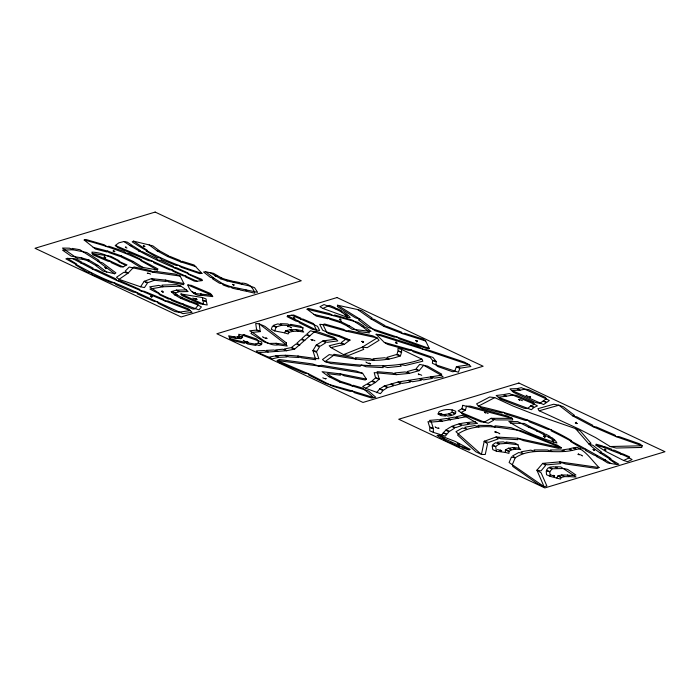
<?xml version="1.0" encoding="UTF-8"?>
<svg xmlns="http://www.w3.org/2000/svg" width="700" height="700" viewBox="0 0 700 700"><rect width="100%" height="100%" fill="white"/><g stroke="black" fill="none" stroke-linecap="round" stroke-linejoin="round"><path stroke-width="1.05" d="M475.44 421.741L466.865 422.564L469.166 424.252L462.875 425.303L458.999 423.876L461.562 425.635L455.84 427.569L451.85 426.3L454.659 428.129L449.75 431.191L445.716 430.115L448.989 431.777L447.064 434.017L443.31 432.924L446.67 434.49L445.366 436.152L433.335 432.364L433.335 428.549L431.331 422.065L429.485 420.394L438.148 419.685L442.146 421.181L466.06 416.762L477.54 423.404L470.68 424.06L466.865 422.564C457.459 423.64 447.064 426.562 441.683 434.989M202.011 280.613L202.064 279.484C175.648 268.196 147.936 258.02 123.944 241.517L118.825 242.848L115.29 245.473L118.064 247.739L148.452 260.575L153.274 261.511L197.006 281.234L202.011 280.613L188.116 274.164L188.029 272.991L176.514 267.759L173.722 267.627L173.556 266.394L160.519 260.312L157.421 260.024L157.115 258.711L142.1 251.536L138.653 251.055L140.376 250.635L133.446 246.207L129.999 245.516L132.055 245.297L127.199 242.104L123.944 241.517M452.174 409.832L452.051 412.3L448.866 413.892L444.036 414.549L438.086 413.989L439.101 411.609C444.15 409.089 450.634 408.642 455.744 411.294L455.639 413.262L452.051 412.3L455.105 413.936L452.559 415.214L448.866 413.892L451.412 415.529L447.554 416.054L444.036 414.549L445.699 416.062L440.947 415.616L438.086 413.989M596.015 445.235L596.094 444.185L602.298 445.9C611.371 451.579 622.913 453.6 632.082 459.585L627.532 461.694L623.613 460.477L605.955 451.509L596.015 445.235L603.767 447.379L604.957 446.749L611.599 449.164L612.071 450.398L613.988 450.109L620.637 452.952L620.392 453.95L622.457 453.74L629.58 456.846L629.291 457.835L623.613 460.477M274.689 330.916L276.194 327.014L273.481 325.308L277.953 323.864L281.776 325.203L280.175 323.654L287.551 323.96L290.999 325.588L281.776 325.203L276.194 327.014L272.484 326.113L271.285 329.227L274.689 330.916L284.471 332.815L285.74 330.759L290.115 329.709L295.969 329.613L298.471 331.24L303.73 332.062L302.54 330.645L303.004 327.836L300.204 326.13L290.596 324.336L290.999 325.588L303.004 327.836M337.575 305.226L337.348 306.556L355.556 317.87L360.334 319.366L374.894 330.654L394.249 337.129L396.672 336.884L429.319 348.46L425.635 340.988L423.141 339.141L404.74 333.279L402.623 333.655L384.108 326.463L370.58 318.631L357.63 309.54L337.575 305.226L360.334 319.366L358.575 319.9L368.287 327.434L396.672 336.884L399.691 339.01L425.81 348.267L429.319 348.46M183.881 283.553L183.619 284.681L168.77 281.899L165.322 280.079L151.454 278.635L144.2 281.312L140.543 286.781L119.026 279.344L116.497 277.279L123.76 272.317L128.1 273.131L133.954 266.928L150.273 270.489L153.624 272.352L180.145 276.045L183.881 283.553L165.322 280.079L166.136 281.496L155.041 280.341L151.454 278.635L154.026 280.411L148.225 282.555L144.2 281.312L147.367 283.211L144.445 287.586L140.543 286.781M556.832 477.96L557.83 475.983C563.649 473.637 570.045 476.35 575.934 474.994L567.744 469.446L563.999 468.519L552.178 468.764L548.424 467.688L546.516 470.032L549.789 471.695L550.121 476.341L560.481 479.08L561.278 477.505L557.83 475.983L561.4 477.426L564.375 476.665L561.54 475.029L564.778 476.63L569.476 476.683L567.42 475.099L570.579 476.718L576.03 477.015L560.814 466.909L555.59 466.699L557.462 468.265L553.989 466.734L549.754 467.127L552.178 468.764L549.789 471.695L546.245 470.986L546.516 474.705L550.121 476.341M157.351 270.007L157.938 268.993C134.942 255.929 109.961 246.566 84.184 240.047L85.925 239.487L104.151 244.755L106.96 246.636L108.964 246.269L124.023 251.449L125.781 253.111L129.097 253.557L141.304 259.709L141.041 260.794L157.351 270.007L139.44 266.752L131.653 261.975L133.14 261.441L142.879 267.409M287.709 315.752L287.088 316.645L296.126 321.169L299.014 321.405L299.005 322.604L312.9 329.525L319.646 330.523L317.52 326.305L291.672 315.245L287.709 315.752L316.382 330.059L313.512 323.584L302.942 319.043L300.519 319.113L300.816 318.124L293.738 315.035L291.672 315.245M376.591 392.674L379.715 388.911L384.248 386.015L398.029 382.007L441.227 375.235L443.179 376.95L434.56 378.096L430.447 376.67L432.434 378.42L423.596 379.89L419.405 378.507L421.382 380.249L412.545 381.719L408.354 380.336L410.401 382.069L402.141 383.408L398.029 382.007L400.575 383.749L394.957 385.429L391.011 384.108L393.566 385.831L388.15 387.363L384.248 386.015L387.223 387.756L383.6 390.075L379.715 388.911L382.918 390.661L380.424 393.671L365.619 388.273L362.714 386.523L366.73 384.178L370.632 385.341L375.375 382.506L379.207 379.129L377.142 371.683L392.201 372.916L396.41 374.649L409.369 373.389L419.125 370.659L423.649 365.26L427.63 366.179L441.691 374.15L441.227 375.235L423.649 365.26L419.685 364.429L416.062 368.751L419.125 370.659L414.925 369.399L407.12 371.586L409.369 373.389L405.116 371.936L394.748 372.942L396.41 374.649L374.185 372.61L375.48 377.431L379.207 379.129L375.34 378.061L372.277 380.765L375.375 382.506L371.49 381.334L367.692 383.6L370.632 385.341L365.619 388.273M469.954 449.278L469.219 450.091L462.394 447.877L461.431 446.512L444.299 438.664L439.18 435.277L437.027 435.426L441.114 438.139L444.299 438.664L443.336 439.39L449.689 442.566L452.235 442.627L452.13 443.678L459.48 446.784L461.431 446.512L469.954 449.278L455.21 441.402L439.18 435.277M366.38 379.085L365.243 380.021L344.286 375.83L340.174 373.852L322.114 371.709L328.685 376.547L339.902 382.148L368.498 390.985L375.804 397.276L371.752 398.029L354.524 392.726L352.056 390.906L325.955 383.565L308.91 375.183L308.473 373.774L277.183 360.5L279.317 359.511L312.576 363.93L318.754 366.03L362.635 373.319L366.38 379.085L340.174 373.852L340.489 375.191L327.11 373.599L330.916 376.408L328.685 376.547L331.564 376.775L340.533 381.264L339.902 382.148L340.935 381.43L350.822 384.562L352.257 386.076L353.001 385.236L362.766 388.106L373.59 397.53L352.056 390.906L350.254 391.431L332.439 386.111L308.473 373.774L304.29 373.1L279.265 362.486L277.183 360.5L318.754 366.03L321.37 365.251L356.466 371.088L362.635 373.319M114.643 273.77L115.894 272.886L102.585 262.911L98 261.301L79.888 249.707L72.144 248.421L72.957 249.769L86.765 252.516L99.067 260.453L98 261.301L114.643 273.77L102.953 271.058L95.874 265.668L97.939 265.379L106.785 272.116M119.026 279.344L128.1 273.131L125.116 271.215L129.211 267.033L153.624 272.352L154.298 271.18L175.516 274.137L180.145 276.045M133.508 241.132L132.178 241.841C153.414 256.078 177.459 265.72 201.968 273.385L194.101 265.002L182.088 261.266L180.862 261.931L167.58 256.524L157.001 250.757L149.144 244.93L133.508 241.132L147.175 250.285L146.186 251.09L156.888 257.355L160.554 258.116L161.612 259.621L176.321 265.493L178.938 265.457L181.116 267.26L199.535 273.604L201.968 273.385M322.849 308.446L329.613 305.375L335.265 307.746L334.985 308.717L340.576 311.465L344.724 314.379L347.113 317.196L350.254 317.695L348.338 315.446L344.724 314.379L347.113 314.37L343.796 312.034L340.576 311.465L341.696 310.817L337.216 308.621L334.985 308.717L324.021 304.561L319.97 306.714L322.849 308.446L347.113 317.196M123.086 266.91L126.989 264.863C115.369 260.444 104.965 252.376 91.866 252.131L92.942 254.844L108.176 261.293L111.116 261.441L123.086 266.91L120.514 266.875L110.933 262.491L111.116 261.441L92.076 253.382L110.845 256.331L119.166 260.741L118.212 261.502L125.79 265.484M494.742 397.626L478.363 406.158L476.613 403.839L489.72 397.014L494.742 397.626L513.205 406.114L532.096 413.516L575.558 428.619L580.265 430.929L590.992 443.293L588.962 444.071L575.558 428.619M599.043 467.53L597.048 468.492L565.539 463.977L559.659 461.877L542.71 463.383L536.9 470.199L544.075 486.649L546.892 486.036L541.153 472.876L536.9 470.199L540.995 470.899L545.641 465.439L542.71 463.383L547.347 464.817L560.901 463.61L559.659 461.877L599.043 467.53C592.043 460.6 586.337 451.29 576.984 447.309L573.729 447.711L576.336 449.339L580.405 448.831M307.072 309.19L308.665 308.481L329.551 313.635L333.183 315.63L358.024 322.376L364 326.148L362.206 326.506L352.004 319.953L334.757 315.017L333.183 315.63L307.072 309.19L316.286 316.102L327.924 318.762L328.169 317.704L313.626 314.379M343.543 354.646L362.303 347.121L377.151 337.925L379.085 340.296L367.203 347.655L362.303 347.121L363.746 349.37L348.74 355.39L343.543 354.646L331.047 347.62L329.166 345.756L339.623 343.21L344.12 344.435L350.026 340.069L339.281 335.606L326.576 331.957L322.683 330.225L319.734 324.319L322.884 324.572L346.692 331.275L377.151 337.925L372.794 335.851L348.434 330.523L346.692 331.275L343.683 329.359L324.634 324.004L322.884 324.572L326.576 331.957L328.414 333.55L338.572 336.464L339.281 335.606L339.404 336.744L348.005 340.314L350.026 340.069L345.993 339.071L341.259 342.571L344.12 344.435L331.047 347.62M67.428 258.344L65.861 258.842C81.751 267.444 97.388 276.815 114.739 282.984C137.839 292.303 160.16 303.537 182.857 313.635L192.089 312.34L188.265 308.796L167.93 300.974L164.78 300.834L116.76 280.455L92.277 268.94L72.861 258.685L67.428 258.344L76.72 264.11L75.652 264.915L87.089 271.994L91.009 272.956L92.348 274.619L111.335 282.642L114.739 282.984L115.789 284.541L133.263 292.101L136.579 292.425L137.436 293.93L154.35 301.446L157.719 301.822L158.077 303.205L174.834 311.526L178.657 312.226L190.199 310.608L164.78 300.834L163.293 299.127L144.069 291.217L140.752 290.938L139.536 289.293L120.339 280.901L116.76 280.455L115.815 278.845L96.233 269.64L92.277 268.94L93.056 268.091L83.729 263.209L80.614 262.824L81.856 262.22L75.652 258.904L72.861 258.685M113.321 250.574L113.995 250.373M125.361 247.03L126.035 246.829M113.356 250.941L114.914 251.589M125.396 247.398L126.962 248.045M114.362 251.764L113.085 251.142M104.221 256.777L104.895 256.576M104.256 257.145L105.822 257.793M143.351 245.578L144.025 245.376M104.046 257.303L104.606 257.539M143.64 246.12L144.996 246.584M105.28 267.286L105.779 267.636M105.647 268.678L106.321 268.467M161.656 291.095L162.33 290.894M151.9 296.713L150.395 296.065M151.261 297.281L151.935 297.071M233.293 285.425L233.966 285.224M293.457 317.608L294.131 317.406M288.269 326.777L287.543 326.498L288.549 326.445M246.855 341.898L245.98 341.661M248.115 342.142L247.1 342.072L247.826 342.352M265.571 338.214L266.245 338.012L265.773 337.899M266.77 338.599L265.895 338.363M346.185 316.645L346.859 316.444M339.675 319.06L340.358 318.859M340.751 319.743L341.267 320.075M311.098 339.553L312.113 339.623M311.824 339.832L311.115 339.658M312.594 339.85L311.92 340.051L312.392 340.165M361.506 341.416L362.285 341.574M363.466 341.705L362.11 341.241M362.626 342.58L363.3 342.379M395.658 342.116L396.34 341.915M417.244 340.988L415.879 340.524M417.043 341.303L415.52 340.655M416.404 341.871L417.078 341.661M325.264 378.446L325.973 378.63M325.299 378.569L325.99 378.735M418.906 374.273L418.355 374.185M419.379 374.377L418.705 374.579L419.178 374.684M440.991 414.067L441.998 414.137M518.858 399.402L519.733 399.639M529.148 396.743L529.821 396.541L529.349 396.436M520.056 399.787L519.383 399.998L519.855 400.102M485.8 412.606L485.126 412.808L485.599 412.921M438.707 428.391L437.832 428.155M495.241 431.804L496.116 432.04M459.331 444.22L457.782 443.572M458.692 444.789L459.366 444.579M575.715 422.502L576.398 422.301M575.304 423.001L576.861 423.649M575.75 422.861L577.316 423.509M544.416 437.308L545.09 437.106M500.71 450.634L501.725 450.704M593.075 449.339L594.685 449.986M578.279 454.099L578.988 454.282M577.99 454.309L579.005 454.379M579.477 454.492L578.804 454.694L579.276 454.799M593.898 450.599L594.571 450.398M604.572 448.954L605.255 448.752M553.42 475.729L552.545 475.492M539.201 410.769L558.889 405.213L563.255 406.7L574.455 415.319L572.889 415.993L558.889 405.213L553.691 404.241L537.941 408.678L539.201 410.769L579.233 429.152L595.63 437.596L610.173 446.521L616.131 448.035L641.742 447.449L642.18 445.777L639.765 443.879L618.852 436.555L616.044 436.616L592.821 426.589L572.889 415.993L576.87 416.85L592.821 425.32L592.821 426.589L596.278 426.965L614.854 434.998L616.044 436.616L642.18 445.777L610.173 446.521M421.855 359.135C390.521 370.265 357.236 364.726 325.071 361.611L322.473 359.564L329.227 354.611C352.546 358.627 377.466 364.481 400.444 355.845L401.608 352.17L401.502 349.37L397.933 348.469L398.02 350.709L401.608 352.17L397.933 351.26L396.996 354.2L400.444 355.845L396.069 354.655L386.942 357.359L389.043 359.223L384.65 357.761L372.96 358.75L374.43 360.447L370.186 358.741L355.381 357.691L355.924 359.144L351.908 357.262L333.988 354.287L333.524 355.425L325.071 361.611L330.977 363.527L360.089 366.284L361.463 365.059L366.091 366.756L383.206 367.631L382.856 366.152L387.529 367.561L401.179 366.223L399.928 364.473L405.309 365.488L422.852 361.209L421.855 359.135L401.502 349.37M268.406 357.411C284.97 352.73 302.199 357.07 318.859 358.767L316.733 352.459L312.918 350.604L316.199 345.135L322.936 340.909L336.131 339.159L337.838 340.9L327.285 342.309L322.936 340.909L325.684 342.781L320.294 346.159L316.199 345.135L319.41 347.016L316.785 351.391L312.918 350.604L315.761 359.765L301.586 357.787L297.841 356.002L299.04 357.516L289.004 356.93L285.294 355.276L287.184 356.912L279.536 357.297L275.73 355.757L278.171 357.473L272.309 358.794L258.125 352.564L256.279 350.928L264.32 350.49L268.179 352.021L286.615 350.717L294.639 349.108L314.519 331.73L316.794 331.459L334.084 337.4L336.131 339.159L310.564 330.741L306.81 334.119L309.82 335.947L305.839 335.002L301.849 338.66L304.832 340.524L300.851 339.579L296.87 343.236L299.854 345.1L295.873 344.067L291.707 347.279L294.639 349.108L290.701 347.716L284.287 349.002L286.615 350.717L282.783 349.221L275.634 349.877L277.69 351.54L273.892 350L266.289 350.385L268.179 352.021L258.125 352.564M616.875 464.52L618.896 464.249C608.685 457.975 597.861 452.69 588.962 444.071L593.093 445.392L601.895 452.41L599.979 452.847L603.628 453.705L610.969 458.71L609.157 459.104L616.875 464.52L607.67 462.927L603.347 460.241L605.308 459.996L610.715 463.356M205.704 271.749L203.56 271.994L210.394 277.349L214.244 278.442L222.801 283.806L230.318 286.589L257.6 292.32L254.564 287.709L250.714 286.23L227.124 280.963L220.789 278.836L210.245 272.746L205.704 271.749L214.244 278.442L212.572 278.88L219.424 283.176L222.801 283.806L223.125 284.988L229.136 287.21L230.318 286.589L232.225 288.146L238.438 289.616L238.088 288.426L240.328 290.036L246.627 291.314L245.963 290.027L248.019 291.62L254.852 293.186C253.059 287.158 248.08 282.975 241.649 283.054L242.007 284.252L239.803 282.651L233.476 281.339L234.106 282.616L232.277 281.076L226.695 279.755L227.124 280.963L226.511 279.711L221.445 278.005L220.789 278.836L221.935 278.206L213.447 273.297L210.245 272.746M325.675 378.814L324.975 378.665M180.968 286.16L162.977 286.773L149.896 289.047C165.366 297.342 182.21 303.949 198.923 309.855L201.425 306.933C191.704 301.332 179.2 300.055 171.273 291.629L176.418 290.141L186.331 289.905L188.107 291.524L180.171 291.707L176.418 290.141L179.139 291.812L175.026 293.011L171.273 291.629L174.86 292.618L177.249 295.05L174.256 294.674L176.96 294.849L182.359 297.736L181.011 298.287L182.849 297.964L189.464 300.746L189.28 301.77L190.759 301.262L197.916 304.001L198.231 305.191L195.099 308.84L193.034 309.085L183.479 305.191L183.146 303.975L181.125 304.238L171.491 300.352L171.106 299.119L168.359 298.97L159.145 294.543L159.582 293.58L149.643 286.877L158.76 285.39L162.977 286.773L161.98 285.119L176.374 284.629L180.968 286.16L186.331 289.905M484.47 412.501L485.327 412.501L484.514 412.116M510.379 423.115L524.247 423.465L530.267 426.746L528.929 427.315L517.65 421.61L508.83 421.54C523.276 431.296 540.242 437.92 556.946 443.047L555.712 440.965C546.858 436.625 538.317 431.051 528.929 427.315L531.309 427.28L537.46 430.246L536.62 431.016L538.694 430.832L544.11 433.317L543.384 434.131L545.956 434.227L550.113 436.467L548.581 436.931L551.976 437.684L554.767 439.95L552.064 439.766L553.604 442.365M195.956 298.961L194.845 298.804L195.492 299.11M369.661 363.475L368.602 363.326L369.25 363.632M530.574 397.049L529.471 396.9L530.128 397.206M495.968 432.346L497.088 432.504L496.44 432.197M500.692 450.38L499.59 450.222L500.238 450.529M554.619 476.105L553.516 475.956L554.173 476.254M162.706 291.786L163.293 291.996M163.249 292.11L162.68 291.909M196.543 299.53L196.009 299.338M418.311 373.957L418.889 374.168M104.668 257.53L105.402 257.819M105.297 257.924L104.457 257.582M104.737 267.461L105.306 267.662M105.831 267.627L106.575 267.908M105.385 267.767L106.12 268.047M147.849 273.105L148.593 273.376M162.593 291.804L161.875 291.533M196.096 299.189L196.928 299.416M345.275 315.429L345.844 315.639M345.922 315.735L346.658 316.015M340.602 319.769L339.911 319.506M362.364 341.67L363.099 341.959M396.585 342.825L395.876 342.554M397.233 343.123L396.707 342.939M441.516 414.382L441.017 414.19M494.996 431.891L495.574 432.075M605.5 449.662L604.782 449.374M605.045 449.794L604.345 449.523M606.148 449.969L605.605 449.767M605.692 450.1L605.159 449.907M501.244 450.94L500.762 450.765M197.006 281.234L194.303 281.111L185.447 276.859L185.938 275.922L183.339 275.887L172.716 271.145L172.655 269.999L169.531 269.745L154.026 262.955L153.274 261.511L115.29 245.473M161.91 291.41L162.636 291.69M196.411 299.092L196.971 299.303M195.423 298.637L195.991 298.839M369.18 363.151L369.749 363.361M530.058 396.725L530.617 396.935M496.449 432.661L495.959 432.477M500.168 450.056L500.736 450.258M554.102 475.781L554.663 475.991M193.629 293.361L211.82 295.19L212.817 296.608L203.857 295.549L200.62 293.86L202.3 295.391C195.475 296.415 189.683 291.2 187.836 284.97L191.31 285.346L210.49 293.519L211.82 295.19L187.836 284.97M376.11 334.285L380.651 334.679L418.469 346.736L423.386 349.361L469.105 364.761L470.899 366.52L460.74 368.069L456.409 366.695L454.659 371.411L452.576 371.744L437.605 366.485L435.934 364.849L432.39 363.291L432.618 360.64L436.223 361.533L435.934 364.849L458.395 372.234L459.795 368.454L456.409 366.695L469.105 364.761L464.564 362.18L427.989 349.86L423.386 349.361L376.11 334.285L384.309 342.396L387.625 344.391L409.071 350.429L411.127 349.939L432.941 357.464L436.223 361.533L432.495 360.308L430.316 357.613L413.175 351.697L411.127 349.939L384.309 342.396M370.16 364L370.676 363.808M519.032 448.088L513.144 447.562L508.419 448.271L505.383 449.934L505.4 452.445L508.979 453.381L508.961 451.377L505.383 449.934L509.075 451.229L511.508 449.899L508.419 448.271L511.945 449.767L515.725 449.199L513.144 447.562L516.023 449.181L520.739 449.61L519.032 448.088L517.974 444.771L514.806 443.082L506.039 441.98L507.01 443.389L517.974 444.771M195.221 292.486L194.617 292.67M194.898 292.801L195.501 292.618M370.405 363.676L369.793 363.86M180.915 293.974L203.709 304.281L202.834 300.317L206.482 301.831L207.191 304.999L200.095 303.774L181.869 295.54L180.915 293.974L202.466 297.544L206.08 298.97L206.369 301.192L202.834 300.317L202.466 297.544M496.44 451.238L495.661 446.556L492.573 444.859L495.469 442.724L499.284 443.887L497.175 442.251L503.361 441.858L507.01 443.389L499.284 443.887L495.661 446.556L492.161 445.882L492.791 449.627L496.44 451.238L505.4 452.445M302.54 330.645L295.969 329.613L298.13 331.214L293.449 331.293L290.115 329.709L292.863 331.363L289.363 332.194L285.74 330.759L289.152 332.299L288.137 333.944L284.471 332.815M229.46 337.111L236.084 338.441L240.791 338.634L242.585 337.444L242.287 335.186L238.744 334.259L238.98 336.061L242.585 337.444L238.98 336.061L237.536 337.067L240.791 338.634L237.79 337.024L234.027 336.875L236.084 338.441L233.957 336.858L228.655 335.79L229.915 338.686L232.461 340.41L244.396 343.324L244.843 342.326L255.412 344.137L259 345.546L261.363 344.697L258.37 343.079L255.412 344.137L256.086 345.459L247.634 344.006L244.843 342.326L229.915 338.686M149.144 244.93L152.827 245.866L159.119 250.53L157.001 250.757L160.143 251.178L168.604 255.789L167.58 256.524L169.776 256.331L180.399 260.662L180.862 261.931L195.869 266.613M93.144 247.362L107.686 251.081L121.354 255.885L133.14 261.441L130.454 261.336L121.021 256.891L121.354 255.885L119.77 256.384L108.841 252.534L107.686 251.081L107.152 252.035L95.524 249.06L84.184 240.047M357.63 309.54L361.716 310.721L372.085 317.993L370.58 318.631L374.229 319.366L385.053 325.64L384.108 326.463L386.619 326.366L401.424 332.124L402.623 333.655L425.635 340.988M395.535 342.589L396.848 343.201M396.716 343.236L395.412 342.624M543.883 436.021L545.195 436.642M545.064 436.678L543.76 436.065M526.601 395.544L526.102 395.281M291.095 327.644L291.594 327.906M366.363 362.267L365.881 362.014M263.007 337.006L262.526 336.752M582.024 455.691L582.523 455.954M243.757 340.611L243.259 340.349M499.31 433.554L499.809 433.808M435.592 427.096L435.111 426.842M466.06 416.762L462.123 415.398L456.024 416.789L458.439 418.504L454.545 417.086L448.306 418.224L450.634 419.921L446.723 418.477L439.941 419.484L442.146 421.181L431.331 422.065L427.971 421.627L429.581 426.816L433.335 428.549L429.756 427.735L429.756 430.789L433.335 432.364M416.806 340.874L417.454 341.171M526.811 395.824L528.273 396.506M345.678 315.42L347.13 315.989M520.931 400.024L522.392 400.715M518.403 399.534L519.356 399.752L518.884 399.516M339.412 319.515L340.699 320.005M594.387 450.074L593.101 449.584M363.029 341.582L363.676 341.889M234.08 284.812L232.794 284.322M233.782 284.909L232.496 284.419M420.254 374.614L421.715 375.296M143.421 245.936L144.077 246.243M293.641 317.931L294.936 318.421M544.906 436.783L543.62 436.293M580.352 454.729L581.814 455.411M578.778 454.449L578.314 454.213M486.675 412.842L488.136 413.534M366.59 362.556L368.051 363.239M289.415 326.681L290.885 327.364M313.469 340.086L314.93 340.777M311.325 339.483L311.806 339.727M497.639 432.582L499.1 433.274M495.434 432.241L494.97 432.014M192.386 291.821L193.847 292.504M149.144 273.464L150.605 274.146M147.271 273.271L148.216 273.49L147.77 273.262M441.21 414.006L441.691 414.251M438.821 413.341L440.283 414.033M192.832 298.034L194.294 298.716M266.569 338.161L267.05 338.406M263.235 337.286L264.696 337.977M500.938 450.564L501.419 450.817M553.219 475.291L553.7 475.536M497.577 449.452L499.039 450.135M550.532 474.722L551.994 475.405M438.506 427.945L438.988 428.199M435.82 427.376L437.281 428.067M152.206 296.616L150.92 296.126M246.654 341.46L247.135 341.705M247.328 342.002L247.809 342.248M322.805 377.816L324.266 378.499M243.968 340.891L245.429 341.574M458.185 443.564L459.629 444.124M551.18 429.572L551.136 430.85C569.59 439.88 587.265 449.942 605.308 459.996L602.446 459.734L596.094 456.286L597.371 455.691L594.116 455.192L585.384 450.327L586.46 449.61L582.575 448.691L570.649 441.543L571.559 440.668C542.938 423.526 510.773 413.359 478.363 406.158L481.924 408.126L501.926 412.983L503.361 412.23L505.934 414.111L525.508 420.446L527.826 420.14L529.331 421.838L548.012 429.38L551.18 429.572M286.475 342.983L286.213 344.662L287.219 346.071L279.142 344.986L276.124 343.306L269.045 343.446L264.749 342.221L250.959 333.436L251.799 332.456L260.277 331.599L259.175 323.846L255.71 323.479L256.594 329.674L260.277 331.599L256.463 330.102L249.681 330.794C258.851 335.58 266.892 346.456 278.171 344.916L276.124 343.306L286.213 344.662L259.175 323.846L264.845 326.331L286.475 342.983M484.234 441.271L481.425 454.519L485.284 454.449L487.524 443.852L484.234 441.271L496.046 437.001L517.641 438.217L561.426 447.877L557.585 445.27L520.608 430.509C500.395 427.936 476.884 421.864 458.509 433.624L457.608 435.129L475.948 451.841L481.425 454.519L455.919 431.707L462.429 428.024L466.646 429.03L464.782 427.254L474.635 425.574L478.957 426.93L477.925 425.355L490.84 425.486L495.101 427.096L494.979 425.775L511.07 427.639L561.426 447.877L558.337 448.324L523.311 440.598L517.641 438.217L517.939 439.679L500.657 438.707L496.046 437.001L498.155 438.935L488.714 442.356L484.234 441.271M462.823 405.326L461.93 408.52L465.386 410.191L466.498 406.201L470.269 406.123L506.852 415.861L512.225 418.373L512.794 419.956L495.915 419.912L491.129 418.32L484.19 422.118L480.918 421.846L462.481 414.164L461.142 412.519L458.168 410.812L461.562 408.957L465.386 410.191L461.142 412.519L484.19 422.118L488.276 423.203L493.824 420.166L491.129 418.32L512.225 418.373L462.823 405.326M88.856 260.006L88.559 260.977L82.547 259.192L81.349 257.775L71.164 256.165L62.536 250.127L72.957 249.769L69.449 248.168L62.484 248.071L77.936 258.825L82.994 259.289L81.349 257.775L88.856 260.006L97.939 265.379L94.675 264.845L87.404 260.549L88.856 260.006M511.394 457.161L509.119 462.525L544.075 486.649L538.116 484.164L512.767 466.436L512.391 464.494L515.235 457.8C533.426 445.602 556.5 455.761 576.336 449.339L572.696 447.921L569.31 448.849L572.11 450.502L568.339 449.032L562.608 449.873L564.944 451.544L560.928 449.951L550.34 449.969L551.705 451.561L547.365 449.96L534.074 449.925L535.089 451.517L530.784 450.153L521.071 451.78L522.944 453.548L518.779 452.506L512.61 455.91L515.235 457.8L511.394 457.161M530.67 405.912L527.572 408.572L523.994 408.249L500.631 399.149L496.169 395.526L502.6 394.73L506.415 396.209L513.056 395.001L516.337 395.308L533.47 402.719L534.476 404.267L537.434 405.921L534.389 407.243L530.67 405.912L534.476 404.267L509.285 393.558L503.974 394.529L506.415 396.209L498.374 397.206L531.352 409.719L533.829 407.592L530.67 405.912M341.049 321.729L340.139 322.481L346.684 325.727L349.23 325.789L358.811 331.59L369.399 332.894L368.637 331.502L362.206 326.506L365.829 327.425L370.974 331.415L352.118 329.28L347.183 326.007L349.23 325.789L341.049 321.729L328.169 317.704L329.717 319.244L340.016 322.464L341.049 321.729M546.157 398.869L539.831 403.34L535.622 402.544L513.336 392.254L509.976 388.868L516.416 388.64L520.021 390.197L525.035 389.113L528.57 389.602L545.475 397.399L546.157 398.869L549.308 400.514L546.936 402.238L543.2 401.012L546.298 402.684L543.602 404.547L511.971 390.486L520.021 390.197L517.37 388.544L521.378 387.669L546.157 398.869M155.164 212.074L35 248.281L181.134 316.969L301.289 280.761L155.164 212.074M337.015 297.553L216.851 333.76L362.985 402.447L483.149 366.24L337.015 297.553M518.866 383.031L398.711 419.239L544.836 487.926L665 451.719L518.866 383.031M243.95 334.696L242.287 335.186L261.651 341.967L261.914 343.98L258.37 343.079L258.037 340.567L256.559 339.01L243.95 334.696M217.21 275.852L214.952 275.94L217.263 275.887"/></g></svg>
